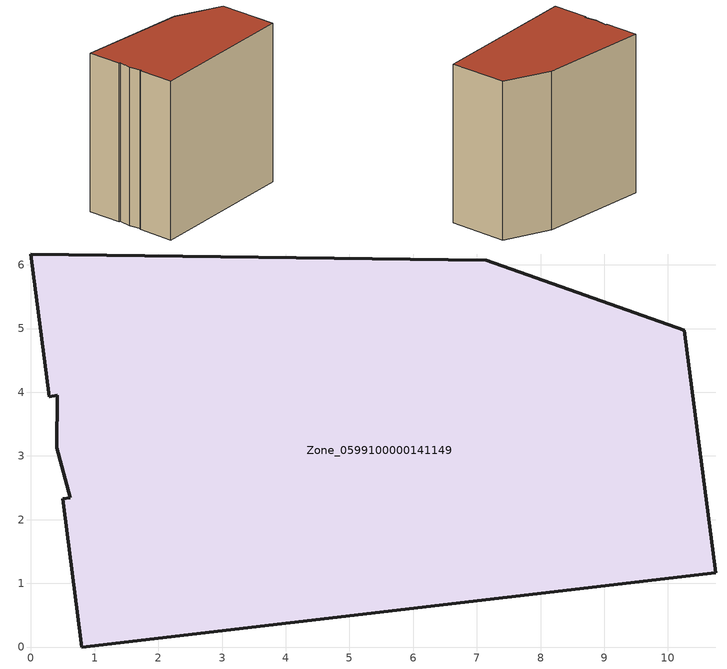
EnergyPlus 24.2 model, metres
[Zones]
Zone_0599100000141149
 floor ground (C_G): 0.62,2.35 0.41,3.13 0.41,3.96 0.29,3.93 0,6.17 7.15,6.07 10.26,4.97 10.75,1.17 0.8,0 0.5,2.33 z0
 wall outside (C_F): 0.8,0 10.75,1.17 10.26,4.97 7.15,6.07 0,6.17 0.29,3.93 0.41,3.96 0.41,3.13 0.62,2.35 0.5,2.33 0.8,0 z0:10.83
 roof outside (C_R): 0.62,2.35 0.5,2.33 0.8,0 10.75,1.17 10.26,4.97 7.15,6.07 0,6.17 0.29,3.93 0.41,3.96 0.41,3.13 z10.83
[BUILDING]
Pand.0599100000141149: North Axis=0; Terrain=City; Loads Convergence Tolerance Value=0.04; Temperature Convergence Tolerance Value=0.4; Solar Distribution=FullExterior; Maximum Number of Warmup Days=25; Minimum Number of Warmup Days=1
[Site:Location]
Rotterdam.The.Hague.AP_ZH_NLD Design_Conditions: Latitude=51.96; Longitude=4.45; Time Zone=1; Elevation=-4.5
[SITE:GROUNDTEMPERATURE:BUILDINGSURFACE]
18, 18, 18, 18, 18, 18, 18, 18, 18, 18, 18, 18
[MATERIAL] Thermal Absorptance=0.9; Solar Absorptance=0.7; Visible Absorptance=0.7
Name | Roughness | Thickness | Conductivity | Density | Specific Heat
G.TI.1946 | MediumSmooth | 0.15 | 1 | 540 | 1210
F.TI.1946 | Rough | 0.3 | 0.857143 | 1920 | 840
R.TI.1946 | MediumRough | 0.2 | 0.1 | 1500 | 1000
[CONSTRUCTION]
C_G: G.TI.1946
C_F: F.TI.1946
C_R: R.TI.1946
[ZONE]
Zone_0599100000141149: Type=1; Multiplier=1; Ceiling Height=Autocalculate; Volume=Autocalculate; Floor Area=autocalculate; Part of Total Floor Area=Yes
[ZONEINFILTRATION:DESIGNFLOWRATE]
Infil_Zone_0599100000141149: Zone or ZoneList or Space or SpaceList=Zone_0599100000141149; Schedule=AlwaysOn; Design Flow Rate Calculation Method=Flow/Area; Flow Rate per Floor Area=0.003; Constant Term Coefficient=1; Temperature Term Coefficient=0; Velocity Term Coefficient=0; Velocity Squared Term Coefficient=0
[HVACTEMPLATE:ZONE:IDEALLOADSAIRSYSTEM]
Zone_0599100000141149: Maximum Heating Supply Air Temperature=50; Minimum Cooling Supply Air Temperature=13; Maximum Heating Supply Air Humidity Ratio=0.0156; Minimum Cooling Supply Air Humidity Ratio=0.0077; Heating Limit=NoLimit; Cooling Limit=NoLimit; Dehumidification Control Type=ConstantSensibleHeatRatio; Cooling Sensible Heat Ratio=0.7; Dehumidification Setpoint=60; Humidification Control Type=None; Humidification Setpoint=30; Outdoor Air Method=None; Outdoor Air Flow Rate per Person=0.00944; Outdoor Air Flow Rate per Zone Floor Area=0; Outdoor Air Flow Rate per Zone=0; Demand Controlled Ventilation Type=None; Outdoor Air Economizer Type=NoEconomizer; Heat Recovery Type=None; Sensible Heat Recovery Effectiveness=0.7; Latent Heat Recovery Effectiveness=0.65
[ZONECONTROL:THERMOSTAT]
ThermostatControl_Zone_0599100000141149: Zone or ZoneList=Zone_0599100000141149; Control Type Schedule=DualSetpointControlType; Control 1=Thermostat_Zone_0599100000141149; Temperature Difference Between Cutout And Setpoint=0
[THERMOSTATSETPOINT:DUALSETPOINT]
Thermostat_Zone_0599100000141149: Heating Setpoint Temperature Schedule=HeatingSetpoint_Zone_0599100000141149; Cooling Setpoint Temperature Schedule=CoolingSetpoint_Zone_0599100000141149
[SCHEDULE:COMPACT]
HeatingSetpoint_Zone_0599100000141149: Through: 12/31, For: AllDays, Until: 24:00, 21
CoolingSetpoint_Zone_0599100000141149: Through: 12/31, For: AllDays, Until: 24:00, 24
DualSetpointControlType: Through: 12/31, For: AllDays, Until: 24:00, 4
AlwaysOn: Through: 12/31, For: AllDays, Until: 24:00, 1
